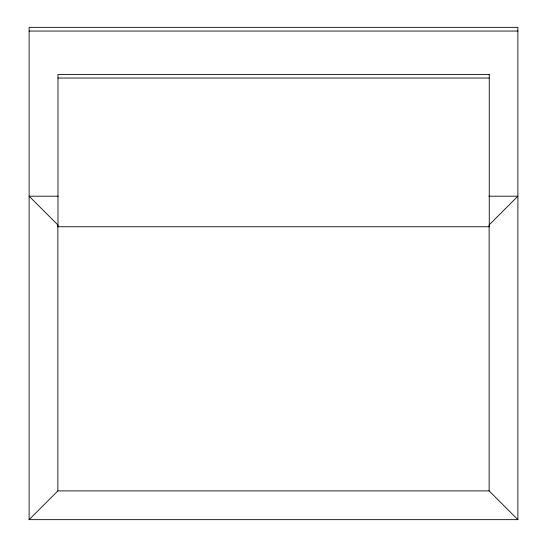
<?xml version="1.0" encoding="UTF-8"?>
<svg xmlns="http://www.w3.org/2000/svg" width="547" height="547" viewBox="0 0 547 547"><rect width="100%" height="100%" fill="white"/><g stroke="black" fill="none" stroke-linecap="round" stroke-linejoin="round"><path stroke-width="0.82" d="M29.114 519.65L57.866 490.898L489.134 490.898L517.886 519.65L517.886 27.35L29.114 27.35L29.114 519.65L517.886 519.65M29.114 31.056L517.886 31.056M57.982 78.036L489.257 78.036M58.167 196.195L29.114 196.195L57.866 224.947L57.866 490.898M488.833 196.195L517.886 196.195L489.134 224.947L489.134 490.898M489.257 74.46L57.982 74.46L57.982 226.759L489.257 226.759L489.257 74.46"/></g></svg>
